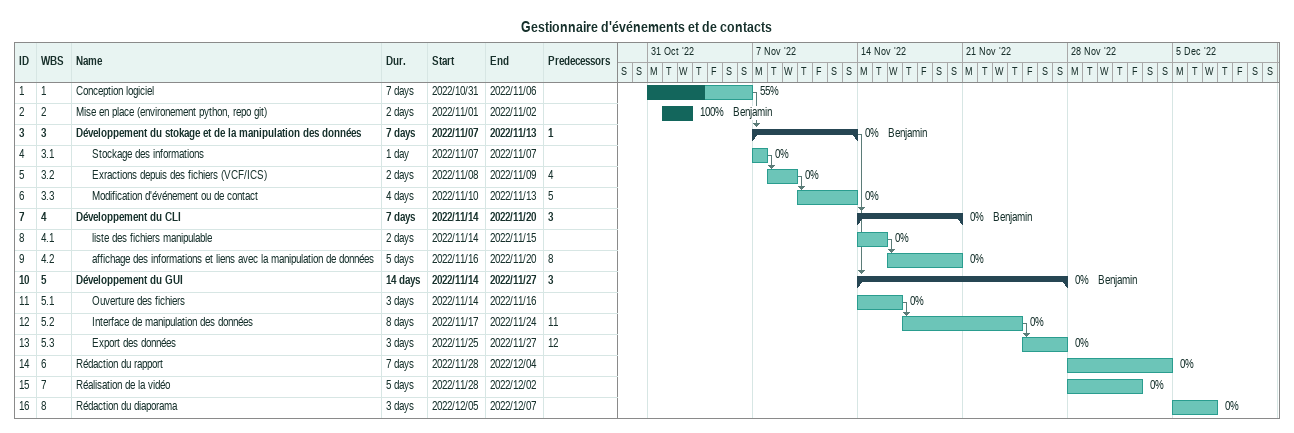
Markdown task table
Gestionnaire d'événements et de contacts

| ID | WBS | Task | Duration | Start | Finish | Predecessors | Resources | % complete |
|---|---|---|---|---|---|---|---|---|
| 1 | 1 | Conception logiciel | 7d | 2022-10-31 | 2022-11-06 |  |  | 55 |
| 2 | 2 | Mise en place (environement python, repo git) | 2d | 2022-11-01 | 2022-11-02 |  | Benjamin | 100 |
| 3 | 3 | **Développement du stokage et de la manipulation des données** | 7d | 2022-11-07 | 2022-11-13 | 1 | Benjamin | 0 |
| 4 | 3.1 | Stockage des informations | 1d | 2022-11-07 | 2022-11-07 |  |  | 0 |
| 5 | 3.2 | Exractions depuis des fichiers (VCF/ICS) | 2d | 2022-11-08 | 2022-11-09 | 4 |  | 0 |
| 6 | 3.3 | Modification d'événement ou de contact | 4d | 2022-11-10 | 2022-11-13 | 5 |  | 0 |
| 7 | 4 | **Développement du CLI** | 7d | 2022-11-14 | 2022-11-20 | 3 | Benjamin | 0 |
| 8 | 4.1 | liste des fichiers manipulable | 2d | 2022-11-14 | 2022-11-15 |  |  | 0 |
| 9 | 4.2 | affichage des informations et liens avec la manipulation de données | 5d | 2022-11-16 | 2022-11-20 | 8 |  | 0 |
| 10 | 5 | **Développement du GUI** | 14d | 2022-11-14 | 2022-11-27 | 3 | Benjamin | 0 |
| 11 | 5.1 | Ouverture des fichiers | 3d | 2022-11-14 | 2022-11-16 |  |  | 0 |
| 12 | 5.2 | Interface de manipulation des données | 8d | 2022-11-17 | 2022-11-24 | 11 |  | 0 |
| 13 | 5.3 | Export des données | 3d | 2022-11-25 | 2022-11-27 | 12 |  | 0 |
| 14 | 6 | Rédaction du rapport | 7d | 2022-11-28 | 2022-12-04 |  |  | 0 |
| 15 | 7 | Réalisation de la vidéo | 5d | 2022-11-28 | 2022-12-02 |  |  | 0 |
| 16 | 8 | Rédaction du diaporama | 3d | 2022-12-05 | 2022-12-07 |  |  | 0 |
